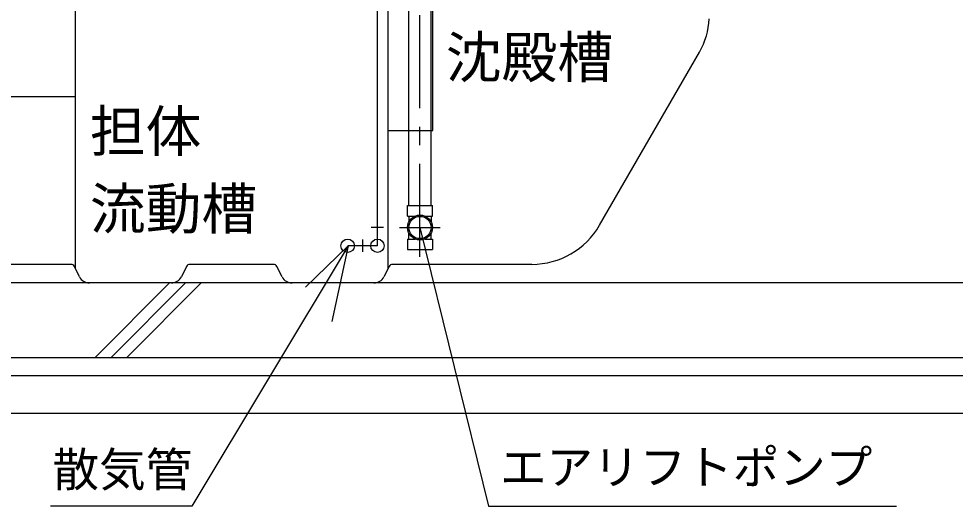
# Model space of a CAD drawing. Units: millimetres, scale not verified. Extents: x -14850 to 14850, y -10500 to 10500.
# Drawn here: x -7185 to -4666, y -6101 to -4791 of the extents above; entities that cross this region are included whole.
import ezdxf
from ezdxf.enums import TextEntityAlignment as Align

# ---------------------------------------------------------------- set-up
doc = ezdxf.new("R2010")
doc.units = ezdxf.units.MM
doc.header["$LTSCALE"] = 50
doc.linetypes.add('CHAIN1', pattern=[8, 5, -1, 1, -1])
doc.linetypes.add('LONG_DASHED1', pattern=[7, 6, -1])
for name, color, linetype, lineweight in [('0-0_製作', 5, 'Continuous', 25), ('0-1_躯体', 3, 'Continuous', 25), ('0-2_空気管', 3, 'Continuous', 25)]:
    doc.layers.add(name, color=color, linetype=linetype, lineweight=lineweight)
doc.styles.add('ＭＳ ゴシック', font='')
doc.styles.get('ＭＳ ゴシック').set_extended_font_data('MS Gothic')

msp = doc.modelspace()

# ---------------------------------------------------------------- linework, layer by layer
at = {"layer": '0-0_製作', "color": 3}
for p, q in [((-6139.05, -5292.61), (-6135.72, -5292.61)), ((-6139.05, -5320.71), (-6139.05, -5292.61)), ((-6135.55, -5292.61), (-6072.04, -5292.61)), ((-6139.05, -5320.71), (-6118.48, -5320.71)), ((-6135.72, -5320.71), (-6135.72, -5337.05)), ((-6075.55, -5320.71), (-6075.55, -5336.7)), ((-6135.72, -5382.51), (-6135.72, -5366.17)), ((-6075.55, -5382.51), (-6075.55, -5366.52)), ((-6139.05, -5382.51), (-6139.05, -5410.61)), ((-6139.05, -5382.51), (-6118.48, -5382.51)), ((-6139.05, -5410.61), (-6135.72, -5410.61)), ((-6135.55, -5410.61), (-6072.04, -5410.61))]:
    msp.add_line(p, q, dxfattribs=at)
for points in [[(-6092.61, -5320.71), (-6072.04, -5320.71), (-6072.04, -5292.61)], [(-6092.61, -5382.51), (-6072.04, -5382.51), (-6072.04, -5410.61)]]:
    msp.add_lwpolyline(points, dxfattribs=at)
for radius in [33.5, 30]:
    msp.add_circle((-6105.55, -5351.61), radius, dxfattribs=at)
at = {"layer": '0-1_躯体'}
for p, q in [((-6192.05, -3365.3), (-6192.05, -5462.97)), ((-7032.05, -5462.97), (-7032.05, -3472.38)), ((-6220.12, -5400.61), (-6220.12, -3470.61)), ((-6135.55, -5292.61), (-6135.55, -3763.61)), ((-6075.55, -5292.61), (-6075.55, -3763.61)), ((-5622.46, -5345.61), (-5353.77, -4880.23)), ((-7032.05, -5000.61), (-8392.05, -5000.61)), ((-6192.05, -5090.61), (-6071.05, -5090.61)), ((-6236.62, -5350.61), (-6203.62, -5350.61)), ((-6260.12, -5384.11), (-6260.12, -5417.11)), ((-6298.36, -5400.61), (-6719.33, -6100.61)), ((-6413.5, -5511.71), (-6298.36, -5400.61)), ((-6298.36, -5400.61), (-6342.52, -5604.4)), ((-6220.12, -5400.61), (-6300.12, -5400.61)), ((-6135.55, -5410.61), (-6075.55, -5410.61)), ((-7044.41, -5450.61), (-7269.69, -5450.61)), ((-7021.52, -5484.03), (-7035.46, -5456.14)), ((-6733.63, -5456.14), (-6747.57, -5484.03)), ((-6499.41, -5450.61), (-6724.69, -5450.61)), ((-6476.52, -5484.03), (-6490.46, -5456.14)), ((-6188.63, -5456.14), (-6202.57, -5484.03)), ((-5804.32, -5450.61), (-6179.69, -5450.61)), ((-6774.41, -5500.61), (-6994.69, -5500.61)), ((-6229.41, -5500.61), (-6449.69, -5500.61)), ((-6719.33, -6100.61), (-7099.6, -6100.61))]:
    msp.add_line(p, q, dxfattribs=at)
at = {"layer": '0-1_躯体', "linetype": 'LONG_DASHED1'}
msp.add_line((-6160.67, -5351.61), (-6050.99, -5351.61), dxfattribs=at)
at = {"layer": '0-1_躯体', "color": 2}
for p, q in [((-6779.13, -5500.61), (-6979.13, -5700.61)), ((-6936.7, -5700.61), (-6736.7, -5500.61)), ((-6694.28, -5500.61), (-6894.28, -5700.61)), ((-10232.05, -5700.61), (-4532.05, -5700.61)), ((-4532.05, -5750.61), (-10232.05, -5750.61)), ((-10232.05, -5850.61), (-4532.05, -5850.61))]:
    msp.add_line(p, q, dxfattribs=at)
at = {"layer": '0-1_躯体'}
for points in [[(-6071.05, -5090.61), (-6071.05, -3690.61), (-6192.05, -3690.61)], [(-6105.55, -5351.61), (-5921.43, -6100.61), (-4823.81, -6100.61)]]:
    msp.add_lwpolyline(points, dxfattribs=at)
at = {"layer": '0-1_躯体', "color": 2}
msp.add_lwpolyline([(-4582.05, -5700.61), (-4582.05, -5500.61), (-10182.05, -5500.61)], dxfattribs=at)
at = {"layer": '0-1_躯体'}
for centre in [(-6300.12, -5400.61), (-6220.12, -5400.61)]:
    msp.add_circle(centre, 18, dxfattribs=at)
for centre, radius, start, end in [((-5526.97, -4780.23), 200, 330, 357), ((-5804.32, -5240.61), 210, 270, 330), ((-7044.41, -5460.61), 10, 26.56505, 90), ((-6724.69, -5460.61), 10, 90, 153.43494), ((-6499.41, -5460.61), 10, 26.56505, 90), ((-6179.69, -5460.61), 10, 90, 153.43494), ((-6994.69, -5470.61), 30, 206.56503, 270), ((-6774.41, -5470.61), 30, 270, 333.43494), ((-6449.69, -5470.61), 30, 206.56503, 270), ((-6229.41, -5470.61), 30, 270, 333.43494)]:
    msp.add_arc(centre, radius, start, end, dxfattribs=at)
at = {"layer": '0-2_空気管', "linetype": 'CHAIN1'}
msp.add_line((-6105.55, -5430.8), (-6105.55, -3483.11), dxfattribs=at)

# ---------------------------------------------------------------- texts
at = {"layer": '0-1_躯体', "color": 4, "style": 'ＭＳ ゴシック'}
for s, height, p in [('沈殿槽', 110, (-6036.23, -4982.16)), ('担体', 110, (-6993.61, -5180.95)), ('流動槽', 110, (-6993.61, -5388.95)), ('散気管', 91.79, (-7093.98, -6075.24)), ('\u3000エアリフトポンプ\u3000', 91.79, (-6015.59, -6068.9))]:
    msp.add_text(s, height=height, dxfattribs=at).set_placement(p, align=Align.BOTTOM_LEFT)

doc.saveas('drawing.dxf')
